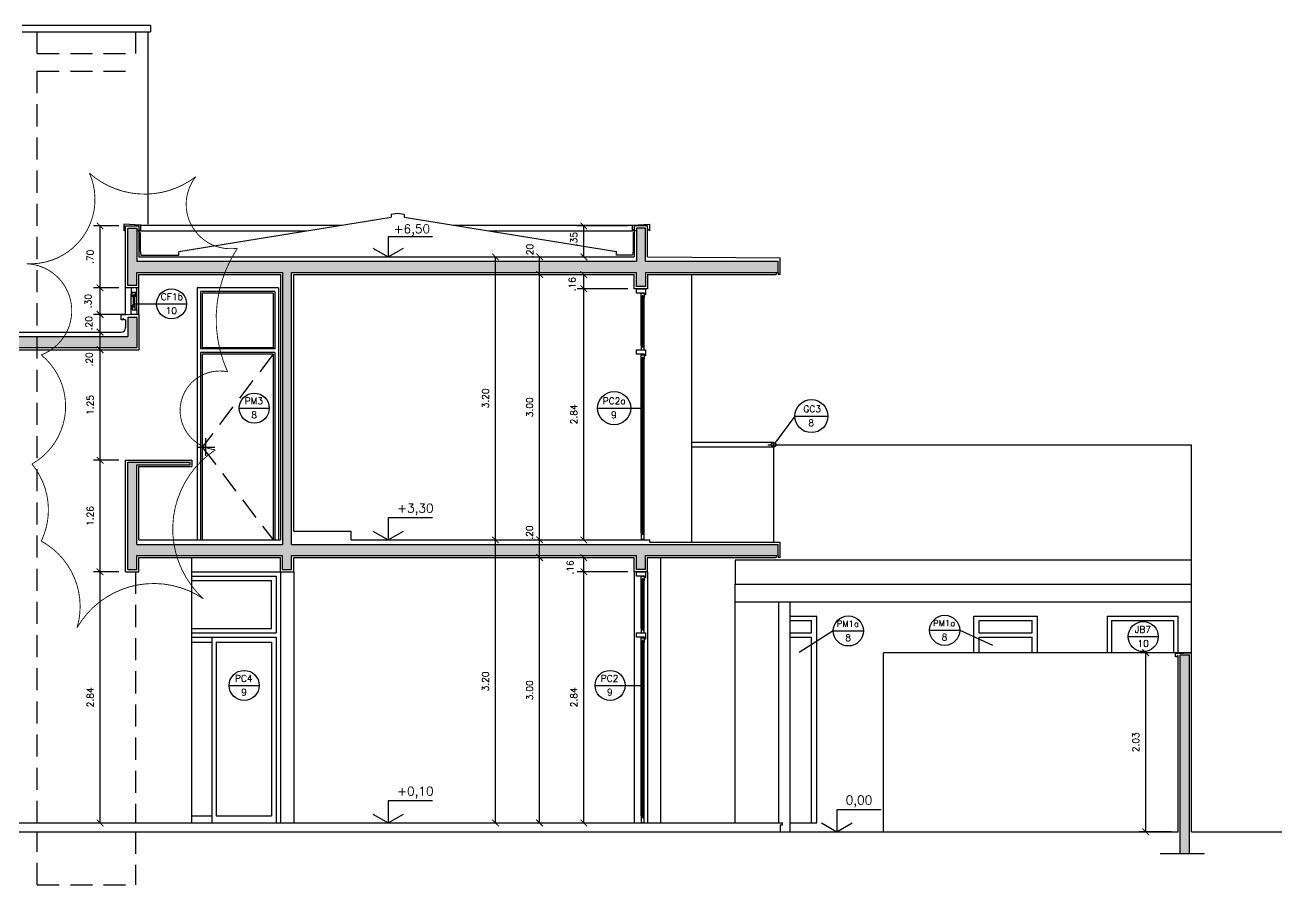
# Model space of a CAD drawing. Header units: millimetres. Extents: x 361 to 486, y 146 to 158.
# Drawn here: x 430.37 to 444.57, y 147.47 to 157.19 of the extents above; entities that cross this region are included whole.
import ezdxf

# ---------------------------------------------------------------- set-up
doc = ezdxf.new("R2010")
doc.units = ezdxf.units.MM
doc.linetypes.add('DASHDOT', pattern=[1, 0.5, -0.25, 0, -0.25])
doc.linetypes.add('HIDDEN', pattern=[0.375, 0.25, -0.125])
for name, color, linetype in [('ALV', 5, 'Continuous'), ('CAIX', 2, 'Continuous'), ('CAIXN', 7, 'Continuous'), ('COTAS', 1, 'Continuous'), ('LPROJ', 7, 'HIDDEN'), ('LVISTA', 1, 'Continuous'), ('LVISTA01', 8, 'Continuous'), ('LVISTA02', 1, 'Continuous'), ('LVISTA025', 3, 'Continuous'), ('NOTAS', 2, 'Continuous'), ('REVEST', 2, 'Continuous'), ('SOLID', 8, 'Continuous')]:
    doc.layers.add(name, color=color, linetype=linetype)
doc.styles.add('60-50', font='romans.shx', dxfattribs={"height": 0.075})
doc.styles.add('80-50', font='romans.shx', dxfattribs={"height": 0.1})
doc.dimstyles.new('50', dxfattribs={"dimtxt": 0.1, "dimasz": 2.5, "dimexe": 1.25, "dimexo": 0.625, "dimgap": 0.075, "dimtad": 1, "dimzin": 0, "dimdsep": 46, "dimtxsty": '60-50', "dimcen": 2.5, "dimclrt": 3, "dimadec": 0, "dimazin": 0, "dimtfac": 1, "dimtmove": 0, "dimatfit": 3, "dimfxl": 1, "dimarcsym": 0})

# ---------------------------------------------------------------- blocks, each defined once
blk = doc.blocks.new('_ARCHTICK')
at = {"color": 0, "linetype": 'ByBlock', "const_width": 0.15}
blk.add_lwpolyline([(-0.5, -0.5), (0.5, 0.5)], dxfattribs=at)
blk = doc.blocks.new('*D47')
at = {"color": 0, "linetype": 'ByBlock'}
for p, q in [((431.428, 151.013), (431.139, 151.013)), ((431.214, 148.173), (431.214, 151.013))]:
    blk.add_line(p, q, dxfattribs=at)
at = {"layer": 'DEFPOINTS', "color": 0, "linetype": 'ByBlock'}
for p in [(431.214, 151.013), (431.503, 151.013), (431.214, 148.173)]:
    blk.add_point(p, dxfattribs=at)
at = {"color": 0, "linetype": 'ByBlock', "xscale": 0.075, "yscale": 0.075, "zscale": 0.075}
for p, rotation in [((431.214, 151.013), 90), ((431.214, 148.173), 270)]:
    blk.add_blockref('_ARCHTICK', p, dxfattribs=dict(at, rotation=rotation))
at = {"color": 3, "linetype": 'ByBlock', "insert": (431.102, 149.593), "char_height": 0.075, "attachment_point": 5, "rotation": 90, "style": '60-50'}
blk.add_mtext('2.84', dxfattribs=at)
blk = doc.blocks.new('*D48')
at = {"color": 0, "linetype": 'ByBlock'}
for p, q in [((431.428, 152.273), (431.139, 152.273)), ((431.214, 151.013), (431.214, 152.273))]:
    blk.add_line(p, q, dxfattribs=at)
at = {"layer": 'DEFPOINTS', "color": 0, "linetype": 'ByBlock'}
for p in [(431.214, 152.273), (431.503, 152.273), (431.503, 151.013)]:
    blk.add_point(p, dxfattribs=at)
at = {"color": 0, "linetype": 'ByBlock', "xscale": 0.075, "yscale": 0.075, "zscale": 0.075}
for p, rotation in [((431.214, 152.273), 90), ((431.214, 151.013), 270)]:
    blk.add_blockref('_ARCHTICK', p, dxfattribs=dict(at, rotation=rotation))
at = {"color": 3, "linetype": 'ByBlock', "insert": (431.102, 151.643), "char_height": 0.075, "attachment_point": 5, "rotation": 90, "style": '60-50'}
blk.add_mtext('1.26', dxfattribs=at)
blk = doc.blocks.new('*D49')
at = {"color": 0, "linetype": 'ByBlock'}
blk.add_line((431.214, 152.273), (431.214, 153.523), dxfattribs=at)
at = {"layer": 'DEFPOINTS', "color": 0, "linetype": 'ByBlock'}
for p in [(431.214, 153.523), (431.214, 153.523), (431.503, 152.273)]:
    blk.add_point(p, dxfattribs=at)
at = {"color": 0, "linetype": 'ByBlock', "xscale": 0.075, "yscale": 0.075, "zscale": 0.075}
for p, rotation in [((431.214, 153.523), 90), ((431.214, 152.273), 270)]:
    blk.add_blockref('_ARCHTICK', p, dxfattribs=dict(at, rotation=rotation))
at = {"color": 3, "linetype": 'ByBlock', "insert": (431.102, 152.898), "char_height": 0.075, "attachment_point": 5, "rotation": 90, "style": '60-50'}
blk.add_mtext('1.25', dxfattribs=at)
blk = doc.blocks.new('*D50')
at = {"color": 0, "linetype": 'ByBlock'}
blk.add_line((431.214, 153.523), (431.214, 153.723), dxfattribs=at)
at = {"layer": 'DEFPOINTS', "color": 0, "linetype": 'ByBlock'}
for p in [(431.214, 153.723), (431.214, 153.723), (431.214, 153.523)]:
    blk.add_point(p, dxfattribs=at)
at = {"color": 0, "linetype": 'ByBlock', "xscale": 0.075, "yscale": 0.075, "zscale": 0.075}
for p, rotation in [((431.214, 153.723), 90), ((431.214, 153.523), 270)]:
    blk.add_blockref('_ARCHTICK', p, dxfattribs=dict(at, rotation=rotation))
at = {"color": 3, "linetype": 'ByBlock', "insert": (431.092, 153.415), "char_height": 0.075, "attachment_point": 5, "rotation": 90, "style": '60-50'}
blk.add_mtext('.20', dxfattribs=at)
blk = doc.blocks.new('*D51')
at = {"color": 0, "linetype": 'ByBlock'}
for p, q in [((431.49, 153.923), (431.139, 153.923)), ((431.214, 153.723), (431.214, 153.923))]:
    blk.add_line(p, q, dxfattribs=at)
at = {"layer": 'DEFPOINTS', "color": 0, "linetype": 'ByBlock'}
for p in [(431.214, 153.923), (431.565, 153.923), (431.214, 153.723)]:
    blk.add_point(p, dxfattribs=at)
at = {"color": 0, "linetype": 'ByBlock', "xscale": 0.075, "yscale": 0.075, "zscale": 0.075}
for p, rotation in [((431.214, 153.923), 90), ((431.214, 153.723), 270)]:
    blk.add_blockref('_ARCHTICK', p, dxfattribs=dict(at, rotation=rotation))
at = {"color": 3, "linetype": 'ByBlock', "insert": (431.086, 153.823), "char_height": 0.075, "attachment_point": 5, "rotation": 90, "style": '60-50'}
blk.add_mtext('.20', dxfattribs=at)
blk = doc.blocks.new('*D52')
at = {"color": 0, "linetype": 'ByBlock'}
for p, q in [((431.428, 154.223), (431.139, 154.223)), ((431.214, 153.923), (431.214, 154.223))]:
    blk.add_line(p, q, dxfattribs=at)
at = {"layer": 'DEFPOINTS', "color": 0, "linetype": 'ByBlock'}
for p in [(431.214, 154.223), (431.503, 154.223), (431.565, 153.923)]:
    blk.add_point(p, dxfattribs=at)
at = {"color": 0, "linetype": 'ByBlock', "xscale": 0.075, "yscale": 0.075, "zscale": 0.075}
for p, rotation in [((431.214, 154.223), 90), ((431.214, 153.923), 270)]:
    blk.add_blockref('_ARCHTICK', p, dxfattribs=dict(at, rotation=rotation))
at = {"color": 3, "linetype": 'ByBlock', "insert": (431.08, 154.073), "char_height": 0.075, "attachment_point": 5, "rotation": 90, "style": '60-50'}
blk.add_mtext('.30', dxfattribs=at)
blk = doc.blocks.new('*D53')
at = {"color": 0, "linetype": 'ByBlock'}
for p, q in [((431.428, 154.923), (431.139, 154.923)), ((431.214, 154.223), (431.214, 154.923))]:
    blk.add_line(p, q, dxfattribs=at)
at = {"layer": 'DEFPOINTS', "color": 0, "linetype": 'ByBlock'}
for p in [(431.214, 154.923), (431.503, 154.923), (431.503, 154.223)]:
    blk.add_point(p, dxfattribs=at)
at = {"color": 0, "linetype": 'ByBlock', "xscale": 0.075, "yscale": 0.075, "zscale": 0.075}
for p, rotation in [((431.214, 154.923), 90), ((431.214, 154.223), 270)]:
    blk.add_blockref('_ARCHTICK', p, dxfattribs=dict(at, rotation=rotation))
at = {"color": 3, "linetype": 'ByBlock', "insert": (431.102, 154.573), "char_height": 0.075, "attachment_point": 5, "rotation": 90, "style": '60-50'}
blk.add_mtext('.70', dxfattribs=at)
blk = doc.blocks.new('*D54')
at = {"color": 0, "linetype": 'ByBlock'}
for p, q in [((437.178, 151.013), (436.608, 151.013)), ((436.683, 148.173), (436.683, 151.013))]:
    blk.add_line(p, q, dxfattribs=at)
at = {"layer": 'DEFPOINTS', "color": 0, "linetype": 'ByBlock'}
for p in [(436.683, 151.013), (437.253, 151.013), (436.683, 148.173)]:
    blk.add_point(p, dxfattribs=at)
at = {"color": 0, "linetype": 'ByBlock', "xscale": 0.075, "yscale": 0.075, "zscale": 0.075}
for p, rotation in [((436.683, 151.013), 90), ((436.683, 148.173), 270)]:
    blk.add_blockref('_ARCHTICK', p, dxfattribs=dict(at, rotation=rotation))
at = {"color": 3, "linetype": 'ByBlock', "insert": (436.57, 149.593), "char_height": 0.075, "attachment_point": 5, "rotation": 90, "style": '60-50'}
blk.add_mtext('2.84', dxfattribs=at)
blk = doc.blocks.new('*D55')
at = {"color": 0, "linetype": 'ByBlock'}
blk.add_line((436.683, 151.013), (436.683, 151.173), dxfattribs=at)
at = {"layer": 'DEFPOINTS', "color": 0, "linetype": 'ByBlock'}
for p in [(436.683, 151.173), (436.683, 151.173), (437.253, 151.013)]:
    blk.add_point(p, dxfattribs=at)
at = {"color": 0, "linetype": 'ByBlock', "xscale": 0.075, "yscale": 0.075, "zscale": 0.075}
for p, rotation in [((436.683, 151.173), 90), ((436.683, 151.013), 270)]:
    blk.add_blockref('_ARCHTICK', p, dxfattribs=dict(at, rotation=rotation))
at = {"color": 3, "linetype": 'ByBlock', "insert": (436.528, 151.062), "char_height": 0.075, "attachment_point": 5, "rotation": 90, "style": '60-50'}
blk.add_mtext('.16', dxfattribs=at)
blk = doc.blocks.new('*D56')
at = {"color": 0, "linetype": 'ByBlock'}
for p, q in [((437.178, 154.213), (436.608, 154.213)), ((436.683, 151.373), (436.683, 154.213))]:
    blk.add_line(p, q, dxfattribs=at)
at = {"layer": 'DEFPOINTS', "color": 0, "linetype": 'ByBlock'}
for p in [(436.683, 154.213), (437.253, 154.213), (436.683, 151.373)]:
    blk.add_point(p, dxfattribs=at)
at = {"color": 0, "linetype": 'ByBlock', "xscale": 0.075, "yscale": 0.075, "zscale": 0.075}
for p, rotation in [((436.683, 154.213), 90), ((436.683, 151.373), 270)]:
    blk.add_blockref('_ARCHTICK', p, dxfattribs=dict(at, rotation=rotation))
at = {"color": 3, "linetype": 'ByBlock', "insert": (436.57, 152.793), "char_height": 0.075, "attachment_point": 5, "rotation": 90, "style": '60-50'}
blk.add_mtext('2.84', dxfattribs=at)
blk = doc.blocks.new('*D57')
at = {"color": 0, "linetype": 'ByBlock'}
blk.add_line((436.683, 154.213), (436.683, 154.373), dxfattribs=at)
at = {"layer": 'DEFPOINTS', "color": 0, "linetype": 'ByBlock'}
for p in [(436.683, 154.373), (436.683, 154.373), (437.253, 154.213)]:
    blk.add_point(p, dxfattribs=at)
at = {"color": 0, "linetype": 'ByBlock', "xscale": 0.075, "yscale": 0.075, "zscale": 0.075}
for p, rotation in [((436.683, 154.373), 90), ((436.683, 154.213), 270)]:
    blk.add_blockref('_ARCHTICK', p, dxfattribs=dict(at, rotation=rotation))
at = {"color": 3, "linetype": 'ByBlock', "insert": (436.55, 154.264), "char_height": 0.075, "attachment_point": 5, "rotation": 90, "style": '60-50'}
blk.add_mtext('.16', dxfattribs=at)
blk = doc.blocks.new('*D58')
at = {"color": 0, "linetype": 'ByBlock'}
for p, q in [((437.178, 154.923), (436.608, 154.923)), ((436.683, 154.573), (436.683, 154.923))]:
    blk.add_line(p, q, dxfattribs=at)
at = {"layer": 'DEFPOINTS', "color": 0, "linetype": 'ByBlock'}
for p in [(436.683, 154.923), (437.253, 154.923), (436.683, 154.573)]:
    blk.add_point(p, dxfattribs=at)
at = {"color": 0, "linetype": 'ByBlock', "xscale": 0.075, "yscale": 0.075, "zscale": 0.075}
for p, rotation in [((436.683, 154.923), 90), ((436.683, 154.573), 270)]:
    blk.add_blockref('_ARCHTICK', p, dxfattribs=dict(at, rotation=rotation))
at = {"color": 3, "linetype": 'ByBlock', "insert": (436.57, 154.774), "char_height": 0.075, "attachment_point": 5, "rotation": 90, "style": '60-50'}
blk.add_mtext('.35', dxfattribs=at)
blk = doc.blocks.new('*D59')
at = {"color": 0, "linetype": 'ByBlock'}
blk.add_line((436.183, 148.173), (436.183, 151.173), dxfattribs=at)
at = {"layer": 'DEFPOINTS', "color": 0, "linetype": 'ByBlock'}
for p in [(436.183, 151.173), (436.183, 151.173), (436.183, 148.173)]:
    blk.add_point(p, dxfattribs=at)
at = {"color": 0, "linetype": 'ByBlock', "xscale": 0.075, "yscale": 0.075, "zscale": 0.075}
for p, rotation in [((436.183, 151.173), 90), ((436.183, 148.173), 270)]:
    blk.add_blockref('_ARCHTICK', p, dxfattribs=dict(at, rotation=rotation))
at = {"color": 3, "linetype": 'ByBlock', "insert": (436.07, 149.673), "char_height": 0.075, "attachment_point": 5, "rotation": 90, "style": '60-50'}
blk.add_mtext('3.00', dxfattribs=at)
blk = doc.blocks.new('*D60')
at = {"color": 0, "linetype": 'ByBlock'}
blk.add_line((436.183, 151.173), (436.183, 151.373), dxfattribs=at)
at = {"layer": 'DEFPOINTS', "color": 0, "linetype": 'ByBlock'}
for p in [(436.183, 151.373), (436.183, 151.373), (436.183, 151.173)]:
    blk.add_point(p, dxfattribs=at)
at = {"color": 0, "linetype": 'ByBlock', "xscale": 0.075, "yscale": 0.075, "zscale": 0.075}
for p, rotation in [((436.183, 151.373), 90), ((436.183, 151.173), 270)]:
    blk.add_blockref('_ARCHTICK', p, dxfattribs=dict(at, rotation=rotation))
at = {"color": 3, "linetype": 'ByBlock', "insert": (436.069, 151.456), "char_height": 0.075, "attachment_point": 5, "rotation": 90, "style": '60-50'}
blk.add_mtext('.20', dxfattribs=at)
blk = doc.blocks.new('*D61')
at = {"color": 0, "linetype": 'ByBlock'}
blk.add_line((436.183, 151.373), (436.183, 154.373), dxfattribs=at)
at = {"layer": 'DEFPOINTS', "color": 0, "linetype": 'ByBlock'}
for p in [(436.183, 154.373), (436.183, 154.373), (436.183, 151.373)]:
    blk.add_point(p, dxfattribs=at)
at = {"color": 0, "linetype": 'ByBlock', "xscale": 0.075, "yscale": 0.075, "zscale": 0.075}
for p, rotation in [((436.183, 154.373), 90), ((436.183, 151.373), 270)]:
    blk.add_blockref('_ARCHTICK', p, dxfattribs=dict(at, rotation=rotation))
at = {"color": 3, "linetype": 'ByBlock', "insert": (436.07, 152.873), "char_height": 0.075, "attachment_point": 5, "rotation": 90, "style": '60-50'}
blk.add_mtext('3.00', dxfattribs=at)
blk = doc.blocks.new('*D62')
at = {"color": 0, "linetype": 'ByBlock'}
blk.add_line((436.183, 154.373), (436.183, 154.573), dxfattribs=at)
at = {"layer": 'DEFPOINTS', "color": 0, "linetype": 'ByBlock'}
for p in [(436.183, 154.573), (436.183, 154.573), (436.183, 154.373)]:
    blk.add_point(p, dxfattribs=at)
at = {"color": 0, "linetype": 'ByBlock', "xscale": 0.075, "yscale": 0.075, "zscale": 0.075}
for p, rotation in [((436.183, 154.573), 90), ((436.183, 154.373), 270)]:
    blk.add_blockref('_ARCHTICK', p, dxfattribs=dict(at, rotation=rotation))
at = {"color": 3, "linetype": 'ByBlock', "insert": (436.073, 154.64), "char_height": 0.075, "attachment_point": 5, "rotation": 90, "style": '60-50'}
blk.add_mtext('.20', dxfattribs=at)
blk = doc.blocks.new('*D63')
at = {"color": 0, "linetype": 'ByBlock'}
blk.add_line((435.683, 148.173), (435.683, 151.373), dxfattribs=at)
at = {"layer": 'DEFPOINTS', "color": 0, "linetype": 'ByBlock'}
for p in [(435.683, 151.373), (435.683, 151.373), (435.683, 148.173)]:
    blk.add_point(p, dxfattribs=at)
at = {"color": 0, "linetype": 'ByBlock', "xscale": 0.075, "yscale": 0.075, "zscale": 0.075}
for p, rotation in [((435.683, 151.373), 90), ((435.683, 148.173), 270)]:
    blk.add_blockref('_ARCHTICK', p, dxfattribs=dict(at, rotation=rotation))
at = {"color": 3, "linetype": 'ByBlock', "insert": (435.57, 149.773), "char_height": 0.075, "attachment_point": 5, "rotation": 90, "style": '60-50'}
blk.add_mtext('3.20', dxfattribs=at)
blk = doc.blocks.new('*D64')
at = {"color": 0, "linetype": 'ByBlock'}
blk.add_line((435.683, 151.373), (435.683, 154.573), dxfattribs=at)
at = {"layer": 'DEFPOINTS', "color": 0, "linetype": 'ByBlock'}
for p in [(435.683, 154.573), (435.683, 154.573), (435.683, 151.373)]:
    blk.add_point(p, dxfattribs=at)
at = {"color": 0, "linetype": 'ByBlock', "xscale": 0.075, "yscale": 0.075, "zscale": 0.075}
for p, rotation in [((435.683, 154.573), 90), ((435.683, 151.373), 270)]:
    blk.add_blockref('_ARCHTICK', p, dxfattribs=dict(at, rotation=rotation))
at = {"color": 3, "linetype": 'ByBlock', "insert": (435.57, 152.973), "char_height": 0.075, "attachment_point": 5, "rotation": 90, "style": '60-50'}
blk.add_mtext('3.20', dxfattribs=at)
blk = doc.blocks.new('*D65')
at = {"color": 0, "linetype": 'ByBlock'}
for p, q in [((443.478, 150.098), (442.959, 150.098)), ((443.034, 148.073), (443.034, 150.098)), ((443.324, 148.073), (442.959, 148.073))]:
    blk.add_line(p, q, dxfattribs=at)
at = {"layer": 'DEFPOINTS', "color": 0, "linetype": 'ByBlock'}
for p in [(443.034, 150.098), (443.553, 150.098), (443.399, 148.073)]:
    blk.add_point(p, dxfattribs=at)
at = {"color": 0, "linetype": 'ByBlock', "xscale": 0.075, "yscale": 0.075, "zscale": 0.075}
for p, rotation in [((443.034, 150.098), 90), ((443.034, 148.073), 270)]:
    blk.add_blockref('_ARCHTICK', p, dxfattribs=dict(at, rotation=rotation))
at = {"color": 3, "linetype": 'ByBlock', "insert": (442.921, 149.086), "char_height": 0.075, "attachment_point": 5, "rotation": 90, "style": '60-50'}
blk.add_mtext('2.03', dxfattribs=at)

msp = doc.modelspace()

# ---------------------------------------------------------------- hatches: boundary and pattern name
at = {"layer": 'SOLID'}
h = msp.add_hatch(color=256, dxfattribs=at)
h.paths.add_polyline_path([(433.278, 154.398), (433.278, 151.323), (431.628, 151.323), (431.628, 152.223), (432.228, 152.223), (432.228, 152.253), (431.528, 152.253), (431.528, 151.038), (431.628, 151.038), (431.628, 151.198), (433.278, 151.198), (433.278, 151.038), (433.378, 151.038), (433.378, 151.198), (437.278, 151.198), (437.278, 151.038), (437.378, 151.038), (437.378, 151.198), (438.878, 151.198), (438.878, 151.323), (433.378, 151.323), (433.378, 154.398), (437.278, 154.398), (437.278, 154.238), (437.378, 154.238), (437.378, 154.398), (438.878, 154.398), (438.878, 154.523), (437.378, 154.523), (437.378, 154.898), (437.278, 154.898), (437.278, 154.523), (431.628, 154.523), (431.628, 154.898), (431.528, 154.898), (431.528, 154.248), (431.628, 154.248), (431.628, 154.398)])
h.paths.add_polyline_path([(426.928, 153.673), (426.928, 154.328), (426.728, 154.328), (426.728, 153.548), (431.628, 153.548), (431.628, 153.888), (431.528, 153.888), (431.528, 153.673)])
h.paths.add_polyline_path([(426.928, 151.398), (426.728, 151.398), (426.728, 151.048), (426.928, 151.048)])
h = msp.add_hatch(color=256, dxfattribs=at)
h.paths.add_polyline_path([(423.681, 150.073), (423.578, 150.073), (423.578, 147.823), (423.681, 147.823)])
h.paths.add_polyline_path([(443.528, 150.073), (443.424, 150.073), (443.424, 147.823), (443.528, 147.823)])

# ---------------------------------------------------------------- linework, layer by layer
at = {"layer": 'ALV'}
for p, q in [((431.528, 154.248), (431.528, 154.898)), ((431.528, 154.898), (431.628, 154.898)), ((431.628, 154.898), (431.628, 154.523)), ((437.278, 154.898), (437.278, 154.523)), ((437.378, 154.898), (437.278, 154.898)), ((437.378, 154.523), (437.378, 154.898)), ((431.628, 154.523), (437.278, 154.523)), ((437.378, 154.523), (438.878, 154.523)), ((438.878, 154.398), (438.878, 154.523)), ((431.628, 154.398), (433.278, 154.398)), ((431.628, 154.248), (431.628, 154.398)), ((433.278, 154.398), (433.278, 151.323)), ((433.378, 154.398), (437.278, 154.398)), ((433.378, 151.323), (433.378, 154.398)), ((437.278, 154.238), (437.278, 154.398)), ((437.378, 154.398), (438.878, 154.398)), ((437.378, 154.398), (437.378, 154.238)), ((431.628, 154.248), (431.528, 154.248)), ((437.378, 154.238), (437.278, 154.238)), ((431.628, 153.888), (431.528, 153.888)), ((431.528, 153.888), (431.528, 153.673)), ((431.628, 153.888), (431.628, 153.548)), ((426.928, 153.673), (431.528, 153.673)), ((426.728, 153.548), (431.628, 153.548)), ((431.528, 151.038), (431.528, 152.253)), ((431.528, 152.253), (432.228, 152.253)), ((431.628, 152.223), (432.228, 152.223)), ((431.628, 151.323), (431.628, 152.223)), ((432.228, 152.253), (432.228, 152.223)), ((431.628, 151.323), (433.278, 151.323)), ((433.378, 151.323), (438.878, 151.323)), ((438.878, 151.198), (438.878, 151.323)), ((431.628, 151.038), (431.628, 151.198)), ((431.628, 151.198), (433.278, 151.198)), ((433.278, 151.038), (433.278, 151.198)), ((433.378, 151.038), (433.378, 151.198)), ((433.378, 151.198), (437.278, 151.198)), ((437.278, 151.038), (437.278, 151.198)), ((437.378, 151.038), (437.378, 151.198)), ((437.378, 151.198), (438.878, 151.198)), ((431.528, 151.038), (431.628, 151.038)), ((433.278, 151.038), (433.378, 151.038)), ((437.378, 151.038), (437.278, 151.038)), ((443.424, 150.073), (443.528, 150.073)), ((443.424, 147.823), (443.424, 150.073)), ((443.528, 147.823), (443.528, 150.073))]:
    msp.add_line(p, q, dxfattribs=at)
at = {"layer": 'CAIX', "color": 1}
for p, q in [((431.565, 153.993), (431.565, 154.153)), ((431.628, 153.973), (431.628, 154.173)), ((437.33, 153.573), (437.33, 154.113)), ((437.365, 153.573), (437.365, 154.113)), ((437.33, 151.453), (437.33, 153.417)), ((437.365, 151.453), (437.365, 153.417)), ((437.33, 150.373), (437.33, 150.913)), ((437.365, 150.373), (437.365, 150.913)), ((437.33, 148.253), (437.33, 150.217)), ((437.365, 148.253), (437.365, 150.217))]:
    msp.add_line(p, q, dxfattribs=at)
at = {"layer": 'CAIX'}
for p, q in [((431.587, 154.121), (431.587, 154.026)), ((431.602, 154.121), (431.602, 154.026)), ((437.34, 153.573), (437.34, 154.113)), ((437.355, 153.573), (437.355, 154.113)), ((437.34, 151.453), (437.34, 153.417)), ((437.355, 151.453), (437.355, 153.417)), ((437.34, 150.373), (437.34, 150.913)), ((437.355, 150.373), (437.355, 150.913)), ((437.34, 148.253), (437.34, 150.217)), ((437.355, 148.253), (437.355, 150.217))]:
    msp.add_line(p, q, dxfattribs=at)
for points in [[(431.653, 154.888), (431.673, 154.868), (431.673, 154.933), (431.483, 154.943), (431.483, 154.868), (431.503, 154.888)], [(431.637, 154.875), (431.667, 154.845), (431.667, 154.643), (431.674, 154.593)], [(437.269, 154.875), (437.239, 154.845), (437.239, 154.643), (437.231, 154.593)], [(437.253, 154.888), (437.233, 154.868), (437.233, 154.933), (437.423, 154.943), (437.423, 154.868), (437.403, 154.888)], [(431.565, 153.923), (431.565, 153.993), (431.575, 153.993), (431.575, 153.973), (431.628, 153.973), (431.628, 153.923)]]:
    msp.add_lwpolyline(points, dxfattribs=at)
for points in [[(431.565, 154.223), (431.565, 154.153), (431.575, 154.153), (431.575, 154.173), (431.628, 154.173), (431.628, 154.223)], [(431.612, 154.171), (431.612, 154.121), (431.602, 154.121), (431.602, 154.141), (431.587, 154.141), (431.587, 154.121), (431.577, 154.121), (431.577, 154.171)], [(437.378, 154.213), (437.378, 154.143), (437.368, 154.143), (437.368, 154.163), (437.278, 154.163), (437.278, 154.213)], [(437.365, 154.163), (437.365, 154.113), (437.355, 154.113), (437.355, 154.133), (437.34, 154.133), (437.34, 154.113), (437.33, 154.113), (437.33, 154.163)], [(431.612, 153.976), (431.612, 154.026), (431.602, 154.026), (431.602, 154.006), (431.587, 154.006), (431.587, 154.026), (431.577, 154.026), (431.577, 153.976)], [(437.365, 153.523), (437.365, 153.573), (437.355, 153.573), (437.355, 153.553), (437.34, 153.553), (437.34, 153.573), (437.33, 153.573), (437.33, 153.523)], [(437.378, 153.523), (437.378, 153.453), (437.368, 153.453), (437.368, 153.473), (437.278, 153.473), (437.278, 153.523)], [(437.365, 153.467), (437.365, 153.417), (437.355, 153.417), (437.355, 153.437), (437.34, 153.437), (437.34, 153.417), (437.33, 153.417), (437.33, 153.467)], [(437.365, 151.38), (437.365, 151.453), (437.355, 151.453), (437.355, 151.433), (437.34, 151.433), (437.34, 151.453), (437.33, 151.453), (437.33, 151.38)], [(437.378, 151.013), (437.378, 150.943), (437.368, 150.943), (437.368, 150.963), (437.278, 150.963), (437.278, 151.013)], [(437.365, 150.963), (437.365, 150.913), (437.355, 150.913), (437.355, 150.933), (437.34, 150.933), (437.34, 150.913), (437.33, 150.913), (437.33, 150.963)], [(437.378, 150.323), (437.378, 150.253), (437.368, 150.253), (437.368, 150.273), (437.278, 150.273), (437.278, 150.323)], [(437.365, 150.323), (437.365, 150.373), (437.355, 150.373), (437.355, 150.353), (437.34, 150.353), (437.34, 150.373), (437.33, 150.373), (437.33, 150.323)], [(437.365, 150.267), (437.365, 150.217), (437.355, 150.217), (437.355, 150.237), (437.34, 150.237), (437.34, 150.217), (437.33, 150.217), (437.33, 150.267)], [(437.365, 148.18), (437.365, 148.253), (437.355, 148.253), (437.355, 148.233), (437.34, 148.233), (437.34, 148.253), (437.33, 148.253), (437.33, 148.18)]]:
    msp.add_lwpolyline(points, close=True, dxfattribs=at)
at = {"layer": 'CAIX', "color": 2, "linetype": 'ByBlock'}
msp.add_circle((438.828, 152.448), 0.025, dxfattribs=at)
at = {"layer": 'CAIXN', "color": 8, "ltscale": 0.5}
for p, q in [((431.602, 154.042), (432.192, 154.042)), ((432.787, 152.863), (433.127, 152.863)), ((436.838, 152.863), (437.34, 152.863)), ((439.068, 152.773), (438.842, 152.468)), ((439.068, 152.773), (439.442, 152.773)), ((439.502, 150.344), (439.118, 150.1)), ((439.502, 150.344), (439.842, 150.344)), ((440.591, 150.351), (440.931, 150.351)), ((440.931, 150.351), (441.301, 150.184)), ((442.836, 150.28), (443.176, 150.28)), ((432.673, 149.728), (433.013, 149.728)), ((436.809, 149.728), (437.34, 149.728))]:
    msp.add_line(p, q, dxfattribs=at)
for centre, radius in [((432.022, 154.042), 0.17), ((432.957, 152.863), 0.17), ((437.025, 152.863), 0.187), ((439.255, 152.773), 0.187), ((439.672, 150.344), 0.17), ((440.761, 150.351), 0.17), ((443.006, 150.28), 0.17), ((432.843, 149.728), 0.17), ((436.979, 149.728), 0.17)]:
    msp.add_circle(centre, radius, dxfattribs=at)
at = {"layer": 'LPROJ'}
for p, q in [((430.503, 156.873), (430.503, 157.118)), ((431.613, 157.118), (431.613, 156.873)), ((430.503, 156.873), (431.613, 156.873)), ((430.503, 156.673), (431.613, 156.673)), ((430.503, 148.173), (430.503, 156.673)), ((433.17, 153.473), (432.37, 152.423)), ((432.37, 152.423), (433.17, 151.373)), ((431.613, 151.013), (431.613, 148.173)), ((430.503, 147.473), (430.503, 148.073)), ((431.613, 148.073), (431.613, 147.473)), ((430.503, 147.473), (431.613, 147.473))]:
    msp.add_line(p, q, dxfattribs=at)
at = {"layer": 'LVISTA', "color": 2}
for p, q in [((431.674, 154.593), (432.103, 154.593)), ((432.103, 154.593), (432.103, 154.634)), ((437.053, 154.593), (437.053, 154.634)), ((437.231, 154.593), (437.053, 154.593))]:
    msp.add_line(p, q, dxfattribs=at)
at = {"layer": 'LVISTA01'}
for p, q in [((431.673, 154.933), (433.943, 154.933)), ((431.673, 154.868), (433.543, 154.868)), ((435.212, 154.933), (437.233, 154.933)), ((435.612, 154.868), (437.233, 154.868)), ((432.31, 154.223), (432.31, 151.373)), ((433.23, 154.223), (432.31, 154.223)), ((432.35, 154.183), (432.35, 153.533)), ((433.19, 154.183), (432.35, 154.183)), ((432.37, 154.163), (432.37, 153.543)), ((433.17, 154.163), (432.37, 154.163)), ((433.17, 154.163), (433.17, 153.543)), ((433.19, 154.183), (433.19, 153.533)), ((433.23, 154.223), (433.23, 151.373)), ((433.19, 153.533), (432.35, 153.533)), ((433.19, 153.493), (432.35, 153.493)), ((432.35, 153.493), (432.35, 151.373)), ((433.17, 153.543), (432.37, 153.543)), ((433.17, 153.473), (432.37, 153.473)), ((432.37, 153.473), (432.37, 151.373)), ((433.17, 153.473), (433.17, 151.373)), ((433.19, 153.493), (433.19, 151.373)), ((443.553, 152.443), (438.852, 152.443)), ((443.553, 150.098), (443.553, 152.443)), ((437.553, 148.173), (437.553, 151.173)), ((443.553, 151.143), (438.393, 151.143)), ((438.393, 151.143), (438.393, 150.873)), ((438.393, 150.873), (443.553, 150.873)), ((438.393, 150.673), (438.393, 150.873)), ((438.393, 150.673), (443.553, 150.673)), ((438.393, 148.173), (438.393, 150.673)), ((438.887, 148.173), (438.887, 150.673)), ((439.015, 148.073), (439.015, 150.673)), ((439.015, 150.513), (439.316, 150.513)), ((439.015, 150.463), (439.256, 150.463)), ((439.256, 150.323), (439.256, 150.463)), ((439.316, 148.173), (439.316, 150.513)), ((441.092, 150.098), (441.092, 150.513)), ((441.092, 150.513), (441.812, 150.513)), ((441.152, 150.463), (441.752, 150.463)), ((441.152, 150.323), (441.152, 150.463)), ((441.752, 150.323), (441.752, 150.463)), ((441.812, 150.098), (441.812, 150.513)), ((442.599, 150.513), (442.599, 150.098)), ((442.599, 150.513), (443.399, 150.513)), ((442.649, 150.463), (442.649, 150.098)), ((442.649, 150.463), (443.349, 150.463)), ((443.349, 150.463), (443.349, 150.098)), ((443.399, 150.098), (443.399, 150.513)), ((439.015, 150.323), (439.256, 150.323)), ((441.152, 150.323), (441.752, 150.323)), ((439.015, 150.273), (439.256, 150.273)), ((439.256, 148.173), (439.256, 150.273)), ((441.152, 150.098), (441.152, 150.273)), ((441.152, 150.273), (441.752, 150.273)), ((441.752, 150.098), (441.752, 150.273)), ((439.015, 148.173), (439.316, 148.173))]:
    msp.add_line(p, q, dxfattribs=at)
at = {"layer": 'LVISTA02'}
for p, q in [((430.333, 157.193), (431.783, 157.193)), ((430.333, 157.118), (431.783, 157.118)), ((431.753, 157.118), (431.753, 154.942)), ((431.783, 157.193), (431.783, 157.118)), ((437.903, 151.348), (437.903, 154.373)), ((431.503, 153.918), (431.503, 154.223)), ((431.653, 153.923), (431.653, 154.223)), ((438.828, 152.473), (437.903, 152.473)), ((438.828, 152.473), (438.828, 151.348)), ((438.828, 152.423), (437.903, 152.423)), ((432.253, 151.013), (433.253, 151.013)), ((432.253, 150.963), (433.203, 150.963)), ((432.253, 150.913), (433.15, 150.913)), ((433.15, 150.373), (433.15, 150.913)), ((433.203, 150.963), (433.203, 150.323)), ((432.253, 150.373), (433.15, 150.373)), ((432.253, 150.323), (433.203, 150.323)), ((432.253, 150.273), (433.203, 150.273)), ((432.253, 150.217), (432.478, 150.217)), ((432.478, 150.273), (432.478, 148.173)), ((432.528, 150.217), (432.528, 148.253)), ((432.528, 150.217), (433.15, 150.217)), ((433.15, 150.217), (433.15, 148.253)), ((433.203, 150.273), (433.203, 148.173)), ((440.07, 148.073), (440.07, 150.098)), ((443.553, 150.098), (440.07, 150.098)), ((432.253, 148.253), (432.478, 148.253)), ((432.528, 148.253), (433.15, 148.253)), ((426.703, 148.073), (438.903, 148.073))]:
    msp.add_line(p, q, dxfattribs=at)
at = {"layer": 'LVISTA02', "color": 2}
for p, q in [((432.103, 154.634), (434.503, 155.024)), ((434.503, 155.055), (434.578, 155.067)), ((434.503, 155.055), (434.503, 155.024)), ((434.578, 155.067), (434.653, 155.055)), ((434.653, 155.055), (434.653, 155.024)), ((434.653, 155.024), (437.053, 154.634))]:
    msp.add_line(p, q, dxfattribs=at)
at = {"layer": 'LVISTA025', "color": 2}
for p, q in [((432.253, 148.173), (432.253, 151.173)), ((433.253, 151.013), (433.253, 148.173)), ((433.403, 151.013), (433.403, 148.173)), ((437.253, 151.013), (437.253, 148.173)), ((437.403, 151.013), (437.403, 148.173))]:
    msp.add_line(p, q, dxfattribs=at)
at = {"layer": 'NOTAS'}
for p, q in [((432.41, 152.323), (432.41, 152.523)), ((432.31, 152.423), (432.51, 152.423)), ((443.699, 147.823), (443.198, 147.823))]:
    msp.add_line(p, q, dxfattribs=at)
at = {"layer": 'NOTAS', "color": 8, "linetype": 'DASHDOT'}
msp.add_line((438.762, 152.448), (438.893, 152.448), dxfattribs=at)
at = {"layer": 'NOTAS', "color": 211, "const_width": 0.01}
msp.add_lwpolyline([(430.954, 150.38, 0.353788), (430.549, 151.36, 0.293127), (430.444, 152.231, 0.527158), (430.549, 153.465, 0.814356), (430.386, 154.496, 0.561134), (431.094, 155.519, 0.360652), (432.297, 155.481, 0.683446), (432.767, 154.671, 0.257709), (432.655, 153.274, 1.048249), (432.518, 152.392, 0.487414), (432.381, 150.708, 0.43603), (430.954, 150.38)], format="xyb", dxfattribs=at)
at = {"layer": 'NOTAS'}
for points in [[(434.972, 154.801), (434.472, 154.801), (434.472, 154.573)], [(434.972, 151.623), (434.472, 151.623), (434.472, 151.373)], [(434.972, 148.423), (434.472, 148.423), (434.472, 148.173)], [(440.043, 148.323), (439.543, 148.323), (439.543, 148.073)]]:
    msp.add_lwpolyline(points, dxfattribs=at)
at = {"layer": 'NOTAS', "color": 3}
for points in [[(434.298, 154.673), (434.472, 154.573), (434.645, 154.673)], [(434.298, 151.473), (434.472, 151.373), (434.645, 151.473)], [(434.298, 148.273), (434.472, 148.173), (434.645, 148.273)], [(439.37, 148.173), (439.543, 148.073), (439.716, 148.173)]]:
    msp.add_lwpolyline(points, dxfattribs=at)
at = {"layer": 'REVEST'}
for p, q in [((431.503, 154.223), (431.503, 154.923)), ((431.503, 154.923), (431.653, 154.923)), ((431.653, 154.923), (431.653, 154.573)), ((437.253, 154.923), (437.253, 154.573)), ((437.403, 154.923), (437.253, 154.923)), ((437.403, 154.573), (437.403, 154.923)), ((431.653, 154.573), (437.253, 154.573)), ((437.403, 154.573), (438.903, 154.563)), ((438.903, 154.373), (438.903, 154.563)), ((431.653, 154.373), (433.253, 154.373)), ((431.653, 154.223), (431.653, 154.373)), ((433.253, 154.373), (433.253, 151.373)), ((433.403, 151.473), (433.403, 154.373)), ((433.403, 154.373), (437.253, 154.373)), ((437.253, 154.213), (437.253, 154.373)), ((437.403, 154.373), (438.858, 154.373)), ((437.403, 154.373), (437.403, 154.213)), ((438.858, 154.393), (438.858, 154.373)), ((438.878, 154.393), (438.858, 154.393)), ((438.878, 154.393), (438.878, 154.373)), ((438.903, 154.373), (438.878, 154.373)), ((431.653, 154.223), (431.503, 154.223)), ((437.403, 154.213), (437.253, 154.213)), ((431.565, 153.923), (431.453, 153.913)), ((431.453, 153.863), (431.453, 153.913)), ((431.473, 153.863), (431.453, 153.863)), ((431.473, 153.863), (431.473, 153.873)), ((431.483, 153.873), (431.473, 153.873)), ((431.483, 153.863), (431.483, 153.873)), ((431.503, 153.863), (431.483, 153.863)), ((431.503, 153.863), (431.503, 153.773)), ((431.653, 153.923), (431.565, 153.923)), ((431.653, 153.923), (431.653, 153.523)), ((427.003, 153.723), (431.453, 153.723)), ((426.703, 153.523), (431.653, 153.523)), ((431.503, 151.013), (431.503, 152.273)), ((431.503, 152.273), (432.253, 152.273)), ((431.653, 152.203), (432.253, 152.203)), ((431.653, 151.373), (431.653, 152.203)), ((432.253, 152.273), (432.253, 152.203)), ((433.403, 151.473), (434.053, 151.473)), ((434.053, 151.373), (434.053, 151.473)), ((431.653, 151.373), (433.253, 151.373)), ((434.053, 151.373), (437.428, 151.373)), ((437.428, 151.348), (437.428, 151.373)), ((437.428, 151.348), (438.903, 151.348)), ((438.903, 151.173), (438.903, 151.348)), ((431.653, 151.013), (431.653, 151.173)), ((431.653, 151.173), (433.253, 151.173)), ((433.253, 151.013), (433.253, 151.173)), ((433.403, 151.173), (437.253, 151.173)), ((433.403, 151.013), (433.403, 151.173)), ((437.253, 151.013), (437.253, 151.173)), ((437.403, 151.013), (437.403, 151.173)), ((437.403, 151.173), (438.858, 151.173)), ((438.858, 151.193), (438.858, 151.173)), ((438.878, 151.193), (438.858, 151.193)), ((438.878, 151.193), (438.878, 151.173)), ((438.903, 151.173), (438.878, 151.173)), ((431.503, 151.013), (431.653, 151.013)), ((433.253, 151.013), (433.403, 151.013)), ((437.403, 151.013), (437.253, 151.013)), ((443.369, 150.088), (443.553, 150.098)), ((443.369, 150.053), (443.369, 150.088)), ((443.389, 150.053), (443.369, 150.053)), ((443.389, 150.053), (443.389, 150.063)), ((443.399, 150.063), (443.389, 150.063)), ((443.399, 148.073), (443.399, 150.063)), ((443.553, 148.073), (443.553, 150.098)), ((426.678, 148.173), (438.928, 148.173)), ((438.928, 148.148), (438.928, 148.173)), ((438.903, 148.148), (438.903, 148.073)), ((438.928, 148.148), (438.903, 148.148)), ((438.903, 148.073), (443.399, 148.073)), ((443.553, 148.073), (444.573, 148.073))]:
    msp.add_line(p, q, dxfattribs=at)
msp.add_arc((431.453, 153.773), 0.05, 270, 0, dxfattribs=at)

# ---------------------------------------------------------------- texts
at = {"layer": 'CAIXN', "color": 2, "ltscale": 0.5, "attachment_point": 5, "style": '60-50'}
for s, insert, char_height in [('CF1b', (432.026, 154.123), 0.075), ('10', (432.02, 153.965), 0.075), ('PM3', (432.952, 152.944), 0.075), ('PC2a', (437.026, 152.944), 0.075), ('GC3', (439.263, 152.854), 0.075), ('8', (432.955, 152.786), 0.075), ('9', (437.023, 152.786), 0.075), ('8', (439.253, 152.696), 0.075), ('PM1a', (439.667, 150.425), 0.07), ('PM1a', (440.756, 150.432), 0.07), ('8', (439.67, 150.267), 0.075), ('8', (440.759, 150.274), 0.075), ('JB7', (443.002, 150.361), 0.075), ('10', (443.005, 150.203), 0.075), ('PC4', (432.838, 149.808), 0.075), ('PC2', (436.974, 149.808), 0.075), ('9', (432.841, 149.651), 0.075), ('9', (436.977, 149.651), 0.075)]:
    msp.add_mtext(s, dxfattribs=dict(at, insert=insert, char_height=char_height))
at = {"layer": 'NOTAS', "color": 3, "style": '80-50'}
for s, p in [('+6,50', (434.533, 154.84)), ('+3,30', (434.572, 151.682)), ('+0,10', (434.572, 148.482)), ('0,00', (439.643, 148.382))]:
    msp.add_text(s, height=0.1, dxfattribs=at).set_placement(p)

# ---------------------------------------------------------------- dimensions: what is measured, and where the dimension line sits
at = {"layer": 'COTAS'}
for base, p1, p2, override, picture, middle in [((431.214, 154.923), (431.503, 154.223), (431.503, 154.923), {"dimasz": 0.075, "dimexe": 0.075, "dimexo": 0.075, "dimzin": 4, "dimblk1": 'ARCHTICK', "dimblk2": 'ARCHTICK', "dimsah": 1, "dimse1": 1, "dimtofl": 0, "dimtmove": 2}, '*D53', (431.102, 154.573)), ((435.683, 154.573), (435.683, 151.373), (435.683, 154.573), {"dimasz": 0.075, "dimexe": 0.075, "dimexo": 0.075, "dimzin": 4, "dimblk1": 'ARCHTICK', "dimblk2": 'ARCHTICK', "dimsah": 1, "dimse1": 1, "dimtofl": 0, "dimtmove": 2}, '*D64', (435.57, 152.973)), ((436.183, 154.373), (436.183, 151.373), (436.183, 154.373), {"dimasz": 0.075, "dimexe": 0.075, "dimexo": 0.075, "dimzin": 4, "dimblk1": 'ARCHTICK', "dimblk2": 'ARCHTICK', "dimsah": 1, "dimse1": 1, "dimtofl": 0, "dimtmove": 2}, '*D61', (436.07, 152.873)), ((436.683, 154.213), (436.683, 151.373), (437.253, 154.213), {"dimasz": 0.075, "dimexe": 0.075, "dimexo": 0.075, "dimzin": 4, "dimblk1": 'ARCHTICK', "dimblk2": 'ARCHTICK', "dimsah": 1, "dimse1": 1, "dimtofl": 0, "dimtmove": 2}, '*D56', (436.57, 152.793)), ((431.214, 153.523), (431.503, 152.273), (431.214, 153.523), {"dimasz": 0.075, "dimexe": 0.075, "dimexo": 0.075, "dimzin": 4, "dimblk1": 'ARCHTICK', "dimblk2": 'ARCHTICK', "dimsah": 1, "dimse1": 1, "dimtofl": 0, "dimtmove": 2}, '*D49', (431.102, 152.898)), ((431.214, 152.273), (431.503, 151.013), (431.503, 152.273), {"dimasz": 0.075, "dimexe": 0.075, "dimexo": 0.075, "dimzin": 4, "dimblk1": 'ARCHTICK', "dimblk2": 'ARCHTICK', "dimsah": 1, "dimse1": 1, "dimtofl": 0, "dimtmove": 2}, '*D48', (431.102, 151.643)), ((435.683, 151.373), (435.683, 148.173), (435.683, 151.373), {"dimasz": 0.075, "dimexe": 0.075, "dimexo": 0.075, "dimzin": 4, "dimblk1": 'ARCHTICK', "dimblk2": 'ARCHTICK', "dimsah": 1, "dimtofl": 0, "dimtmove": 2}, '*D63', (435.57, 149.773)), ((436.183, 151.173), (436.183, 148.173), (436.183, 151.173), {"dimasz": 0.075, "dimexe": 0.075, "dimexo": 0.075, "dimzin": 4, "dimblk1": 'ARCHTICK', "dimblk2": 'ARCHTICK', "dimsah": 1, "dimtofl": 0, "dimtmove": 2}, '*D59', (436.07, 149.673)), ((431.214, 151.013), (431.214, 148.173), (431.503, 151.013), {"dimasz": 0.075, "dimexe": 0.075, "dimexo": 0.075, "dimzin": 4, "dimblk1": 'ARCHTICK', "dimblk2": 'ARCHTICK', "dimsah": 1, "dimtofl": 0, "dimtmove": 2}, '*D47', (431.102, 149.593)), ((436.683, 151.013), (436.683, 148.173), (437.253, 151.013), {"dimasz": 0.075, "dimexe": 0.075, "dimexo": 0.075, "dimzin": 4, "dimblk1": 'ARCHTICK', "dimblk2": 'ARCHTICK', "dimsah": 1, "dimtofl": 0, "dimtmove": 2}, '*D54', (436.57, 149.593)), ((443.033865802, 150.098293993), (443.398859383, 148.073293993), (443.552589087, 150.098293993), {"dimasz": 0.075, "dimexe": 0.075, "dimexo": 0.075, "dimzin": 4, "dimblk1": 'ARCHTICK', "dimblk2": 'ARCHTICK', "dimsah": 1, "dimtofl": 0, "dimtmove": 2}, '*D65', (442.921365802, 149.085793993))]:
    dim = msp.add_linear_dim(base=base, p1=p1, p2=p2, angle=90, dimstyle='50', override=override, dxfattribs=at)
    dim.commit()
    dim.dimension.update_dxf_attribs({"geometry": picture, "text_midpoint": middle})
for base, p1, p2, picture, middle in [((436.683, 154.923), (436.683, 154.573), (437.253, 154.923), '*D58', (436.57, 154.774)), ((436.183, 154.573), (436.183, 154.373), (436.183, 154.573), '*D62', (436.073, 154.64)), ((436.683, 154.373), (437.253, 154.213), (436.683, 154.373), '*D57', (436.55, 154.264)), ((431.214, 154.223), (431.565, 153.923), (431.503, 154.223), '*D52', (431.08, 154.073)), ((431.214, 153.923), (431.214, 153.723), (431.565, 153.923), '*D51', (431.086, 153.823)), ((431.214, 153.723), (431.214, 153.523), (431.214, 153.723), '*D50', (431.092, 153.415)), ((436.183, 151.373), (436.183, 151.173), (436.183, 151.373), '*D60', (436.069, 151.456)), ((436.683, 151.173), (437.253, 151.013), (436.683, 151.173), '*D55', (436.528, 151.062))]:
    dim = msp.add_linear_dim(base=base, p1=p1, p2=p2, angle=90, dimstyle='50', override={"dimasz": 0.075, "dimexe": 0.075, "dimexo": 0.075, "dimzin": 4, "dimblk1": 'ARCHTICK', "dimblk2": 'ARCHTICK', "dimsah": 1, "dimse1": 1, "dimtofl": 0, "dimtmove": 2}, dxfattribs=at)
    dim.commit()
    dim.dimension.update_dxf_attribs({"geometry": picture, "text_midpoint": middle, "dimtype": 160})

doc.saveas('drawing.dxf')
